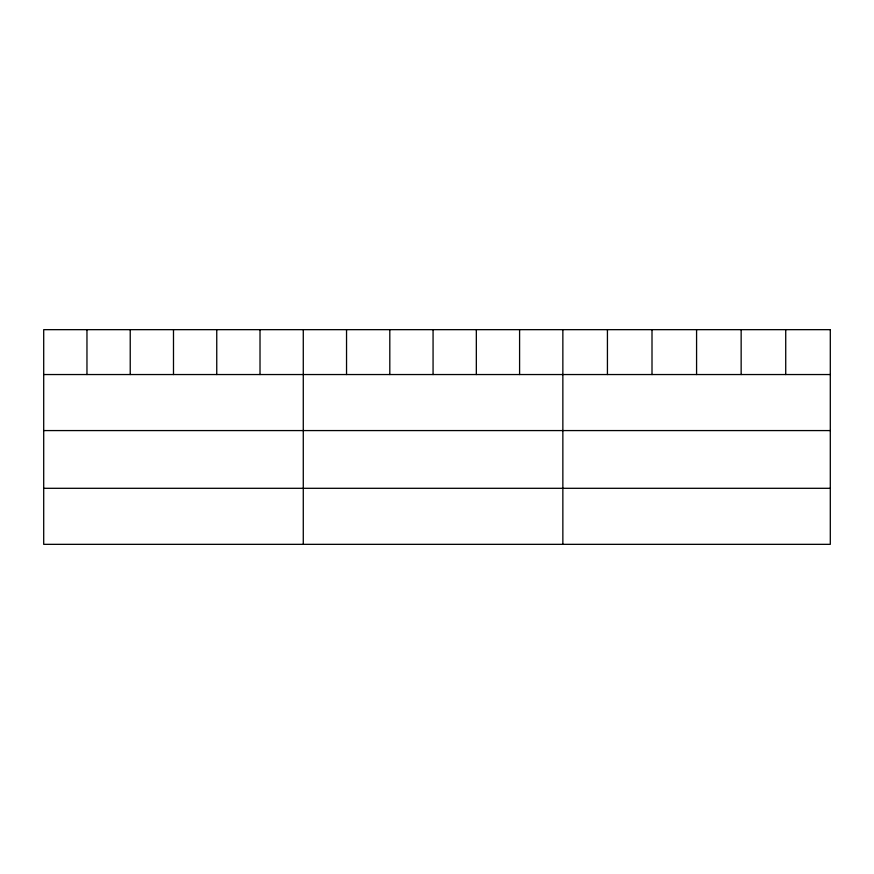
<?xml version="1.0" encoding="UTF-8"?>
<svg xmlns="http://www.w3.org/2000/svg" width="874" height="874" viewBox="0 0 874 874"><rect width="100%" height="100%" fill="white"/><g stroke="black" fill="none" stroke-linecap="round" stroke-linejoin="round"><path stroke-width="1.31" d="M43.7 374.542L830.3 374.542M43.7 430.576L830.3 430.576M43.7 488.304L830.3 488.304M785.726 329.662L785.726 374.542M741.152 329.662L741.152 374.542M696.578 329.662L696.578 374.542M652.004 329.662L652.004 374.542M607.43 329.662L607.43 374.542M562.856 329.662L562.856 544.338M519.593 329.662L519.593 374.542M476.33 329.662L476.33 374.542M433.067 329.662L433.067 374.542M389.804 329.662L389.804 374.542M346.541 329.662L346.541 374.542M303.278 329.662L303.278 544.338M260.015 329.662L260.015 374.542M216.752 329.662L216.752 374.542M173.489 329.662L173.489 374.542M130.226 329.662L130.226 374.542M86.963 329.662L86.963 374.542M830.3 329.662L43.7 329.662L43.7 544.338L830.3 544.338L830.3 329.662"/></g></svg>
